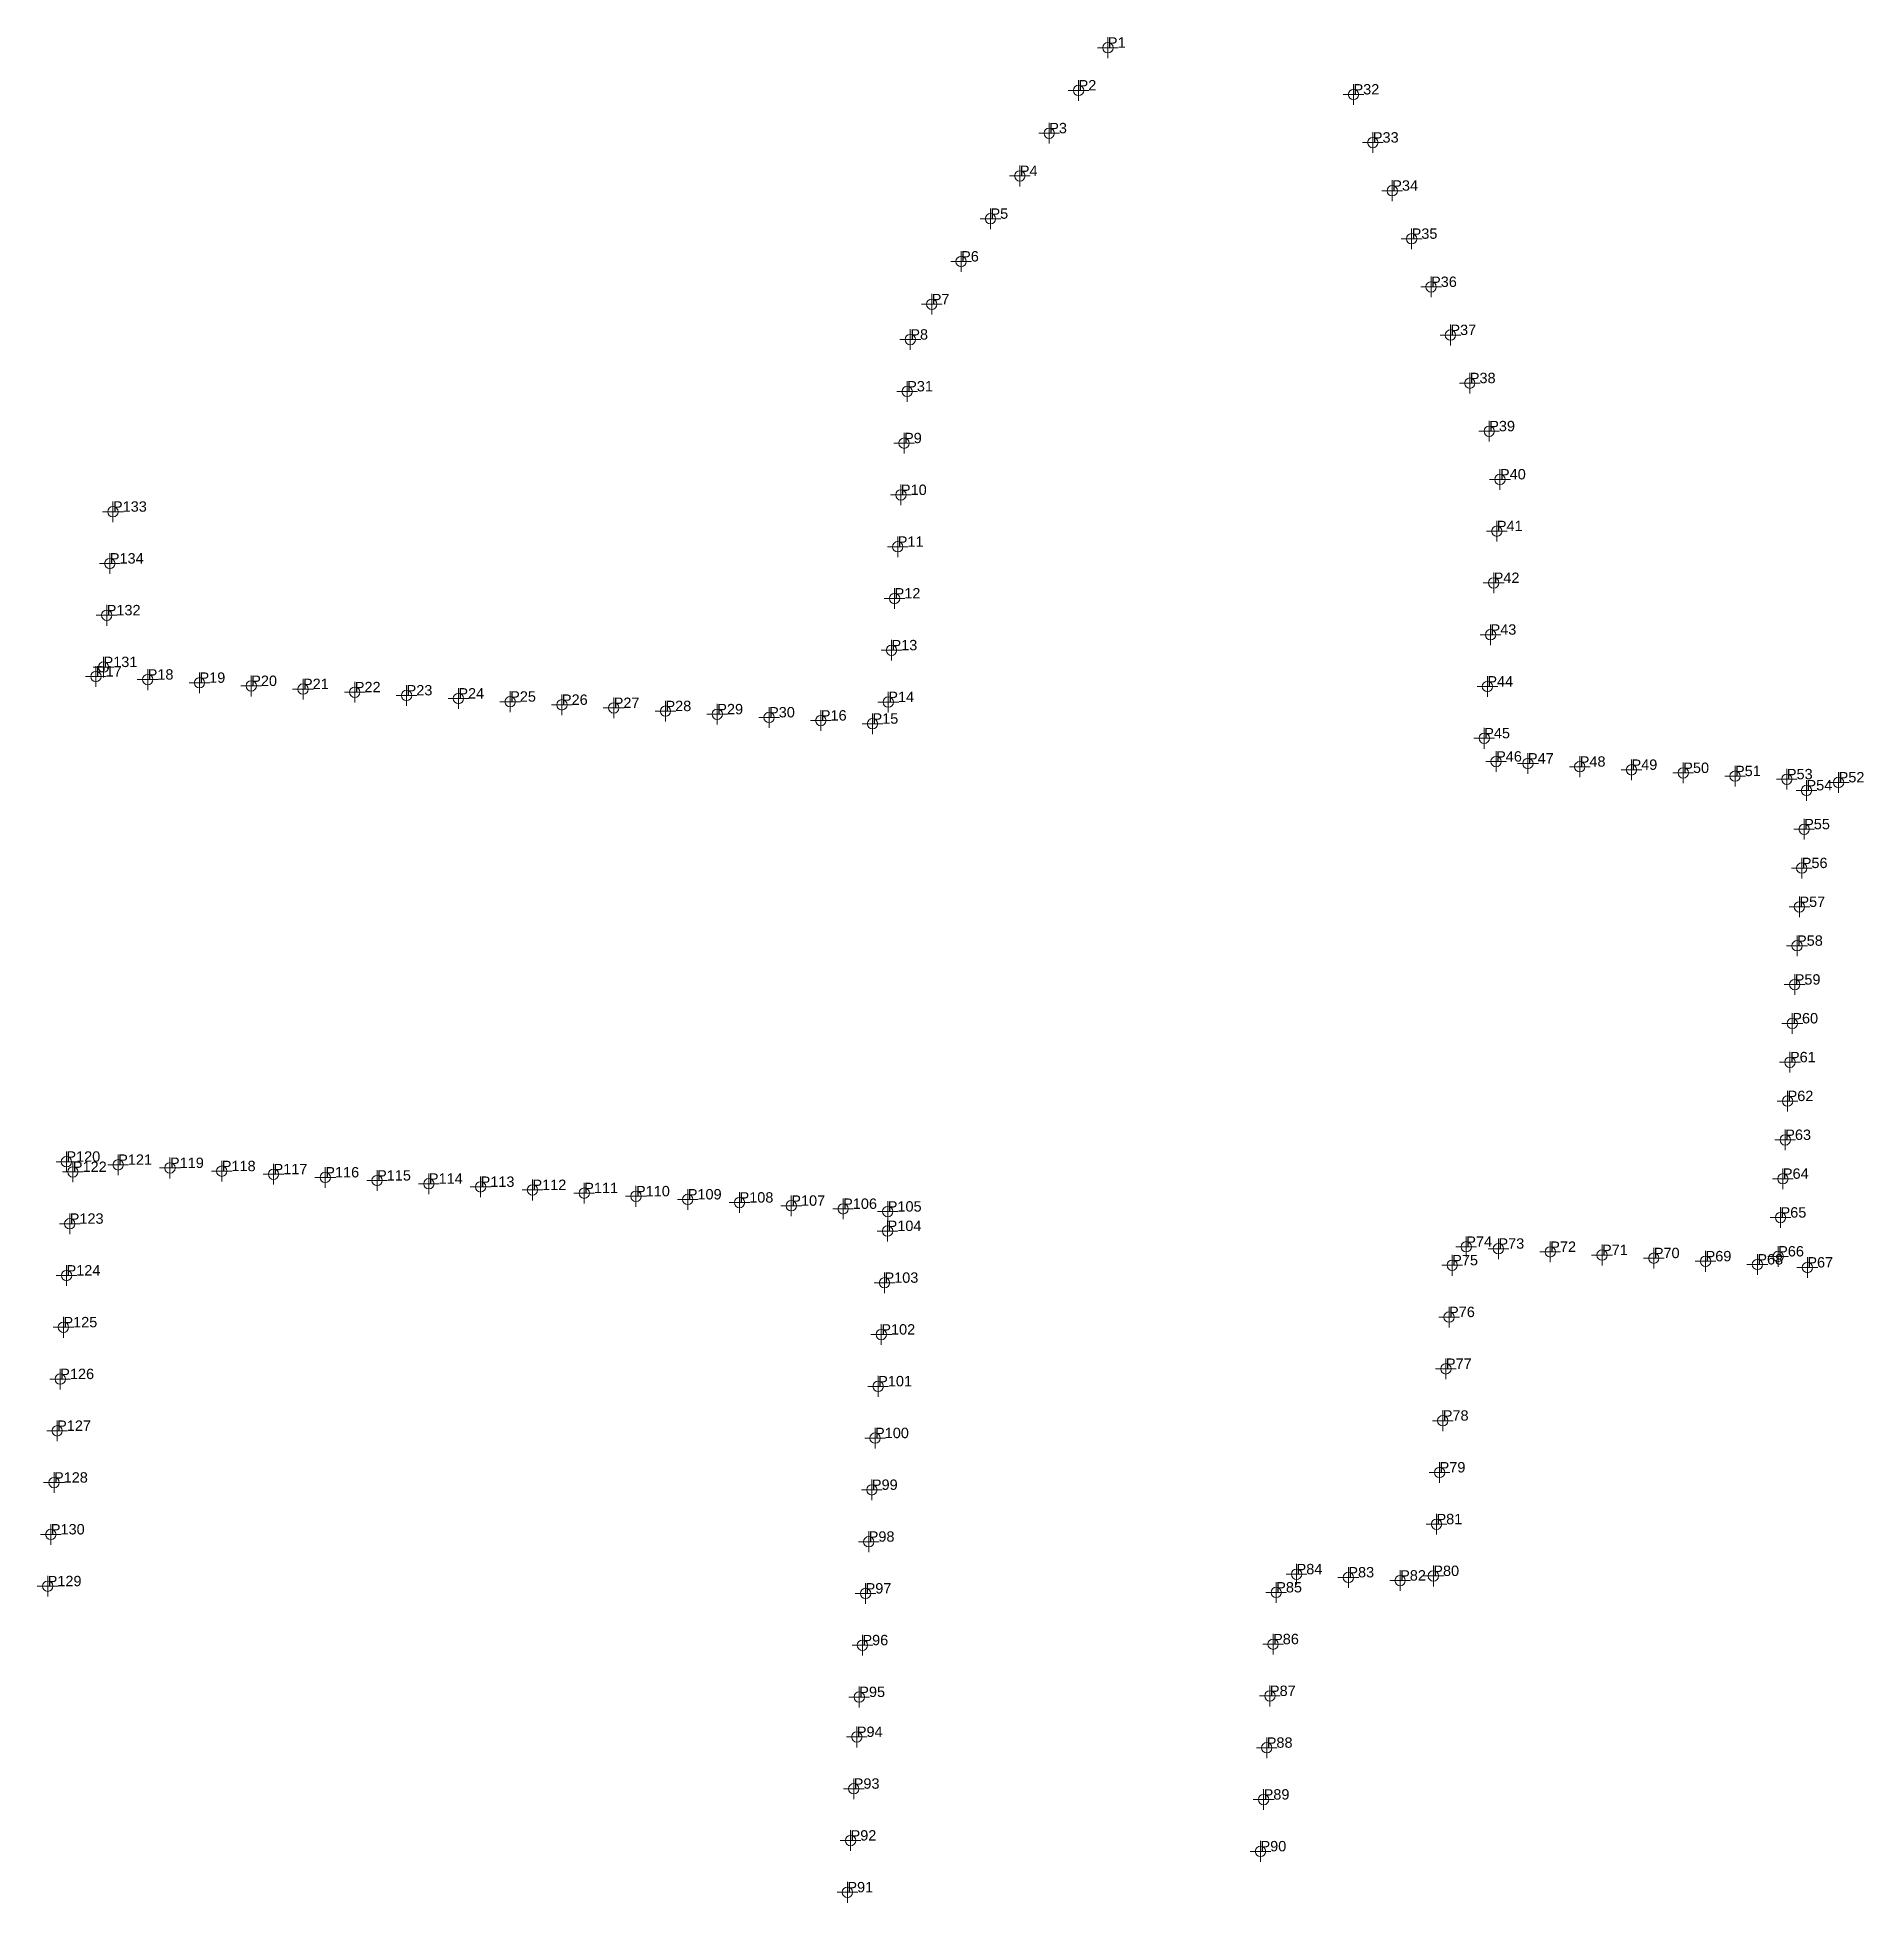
# Model space of a CAD drawing. Header units: inches. Extents: x -744190 to 70, y -1045779 to 27.
# Drawn here: x -744189.58 to -744154.38, y -1045778.66 to -1045742.7 of the extents above.
import ezdxf

# ---------------------------------------------------------------- set-up
doc = ezdxf.new("R2010")
doc.units = ezdxf.units.IN
doc.header["$MEASUREMENT"] = 0
doc.header["$PDMODE"] = 34
doc.header["$PDSIZE"] = 0.2
doc.layers.add('Bod-cislo', color=191, linetype='Continuous')
doc.layers.add('bod-oznac', color=6, linetype='Continuous')
doc.styles.get("Standard").update_dxf_attribs({"font": 'arial.ttf'})

msp = doc.modelspace()

# ---------------------------------------------------------------- linework, layer by layer
at = {"layer": 'bod-oznac', "linetype": 'Continuous', "lineweight": 0}
for p in [(-744168.946, -1045742.9), (-744169.512, -1045743.724), (-744164.212, -1045743.802), (-744170.078, -1045744.549), (-744163.839, -1045744.729), (-744170.644, -1045745.373), (-744163.465, -1045745.657), (-744171.21, -1045746.198), (-744163.091, -1045746.584), (-744171.776, -1045747.022), (-744162.717, -1045747.512), (-744172.342, -1045747.846), (-744172.755, -1045748.527), (-744162.344, -1045748.439), (-744172.816, -1045749.526), (-744161.97, -1045749.367), (-744161.596, -1045750.294), (-744172.876, -1045750.524), (-744161.388, -1045751.222), (-744188.125, -1045751.845), (-744172.936, -1045751.522), (-744161.449, -1045752.22), (-744172.997, -1045752.52), (-744188.186, -1045752.844), (-744161.51, -1045753.218), (-744173.058, -1045753.518), (-744188.246, -1045753.842), (-744161.57, -1045754.216), (-744173.118, -1045754.516), (-744188.454, -1045755.022), (-744188.307, -1045754.84), (-744187.456, -1045755.082), (-744186.458, -1045755.143), (-744185.46, -1045755.204), (-744184.462, -1045755.264), (-744183.464, -1045755.325), (-744182.465, -1045755.386), (-744181.467, -1045755.446), (-744161.631, -1045755.215), (-744180.469, -1045755.507), (-744179.471, -1045755.568), (-744178.473, -1045755.628), (-744177.475, -1045755.689), (-744176.476, -1045755.75), (-744175.478, -1045755.81), (-744173.179, -1045755.514), (-744174.48, -1045755.871), (-744173.484, -1045755.932), (-744161.692, -1045756.213), (-744161.463, -1045756.662), (-744160.849, -1045756.699), (-744159.851, -1045756.76), (-744158.853, -1045756.821), (-744157.855, -1045756.881), (-744156.857, -1045756.942), (-744155.858, -1045757.003), (-744155.48, -1045757.217), (-744154.86, -1045757.063), (-744155.525, -1045757.966), (-744155.571, -1045758.715), (-744155.616, -1045759.463), (-744155.662, -1045760.212), (-744155.707, -1045760.961), (-744155.753, -1045761.709), (-744155.798, -1045762.458), (-744155.844, -1045763.206), (-744155.889, -1045763.955), (-744189.023, -1045764.375), (-744188.025, -1045764.435), (-744188.898, -1045764.572), (-744187.026, -1045764.496), (-744186.028, -1045764.557), (-744185.03, -1045764.617), (-744184.032, -1045764.678), (-744183.034, -1045764.738), (-744182.036, -1045764.799), (-744155.935, -1045764.704), (-744181.038, -1045764.86), (-744180.039, -1045764.92), (-744179.041, -1045764.981), (-744178.043, -1045765.042), (-744177.045, -1045765.102), (-744176.047, -1045765.163), (-744175.049, -1045765.224), (-744174.05, -1045765.284), (-744173.19, -1045765.337), (-744155.98, -1045765.452), (-744188.959, -1045765.571), (-744173.193, -1045765.711), (-744162.038, -1045766.015), (-744161.418, -1045766.052), (-744160.419, -1045766.113), (-744159.421, -1045766.174), (-744158.423, -1045766.234), (-744156.026, -1045766.201), (-744189.02, -1045766.569), (-744162.309, -1045766.372), (-744157.425, -1045766.295), (-744156.427, -1045766.356), (-744155.463, -1045766.414), (-744173.253, -1045766.709), (-744189.08, -1045767.567), (-744162.37, -1045767.37), (-744173.314, -1045767.707), (-744162.43, -1045768.368), (-744189.141, -1045768.565), (-744173.375, -1045768.705), (-744162.491, -1045769.367), (-744189.202, -1045769.563), (-744173.435, -1045769.703), (-744189.262, -1045770.561), (-744162.552, -1045770.365), (-744173.496, -1045770.701), (-744189.323, -1045771.56), (-744162.612, -1045771.363), (-744173.557, -1045771.7), (-744165.309, -1045772.328), (-744162.673, -1045772.361), (-744189.384, -1045772.558), (-744173.617, -1045772.698), (-744165.702, -1045772.678), (-744164.311, -1045772.388), (-744163.313, -1045772.449), (-744173.678, -1045773.696), (-744165.762, -1045773.676), (-744173.739, -1045774.694), (-744165.823, -1045774.674), (-744173.786, -1045775.464), (-744165.884, -1045775.672), (-744173.846, -1045776.462), (-744165.944, -1045776.671), (-744173.907, -1045777.461), (-744166.005, -1045777.669), (-744173.968, -1045778.459)]:
    msp.add_point(p, dxfattribs=at)

# ---------------------------------------------------------------- texts
at = {"layer": 'Bod-cislo', "linetype": 'Continuous', "lineweight": 0}
for s, p in [('P1', (-744168.946, -1045742.9)), ('P2', (-744169.512, -1045743.724)), ('P32', (-744164.212, -1045743.802)), ('P3', (-744170.078, -1045744.549)), ('P33', (-744163.839, -1045744.729)), ('P4', (-744170.644, -1045745.373)), ('P34', (-744163.465, -1045745.657)), ('P5', (-744171.21, -1045746.198)), ('P35', (-744163.091, -1045746.584)), ('P6', (-744171.776, -1045747.022)), ('P36', (-744162.717, -1045747.512)), ('P7', (-744172.342, -1045747.846)), ('P8', (-744172.755, -1045748.527)), ('P37', (-744162.344, -1045748.439)), ('P31', (-744172.816, -1045749.526)), ('P38', (-744161.97, -1045749.367)), ('P39', (-744161.596, -1045750.294)), ('P9', (-744172.876, -1045750.524)), ('P40', (-744161.388, -1045751.222)), ('P133', (-744188.125, -1045751.845)), ('P10', (-744172.936, -1045751.522)), ('P41', (-744161.449, -1045752.22)), ('P11', (-744172.997, -1045752.52)), ('P134', (-744188.186, -1045752.844)), ('P42', (-744161.51, -1045753.218)), ('P12', (-744173.058, -1045753.518)), ('P132', (-744188.246, -1045753.842)), ('P43', (-744161.57, -1045754.216)), ('P13', (-744173.118, -1045754.516)), ('P17', (-744188.454, -1045755.022)), ('P131', (-744188.307, -1045754.84)), ('P18', (-744187.456, -1045755.082)), ('P19', (-744186.458, -1045755.143)), ('P20', (-744185.46, -1045755.204)), ('P21', (-744184.462, -1045755.264)), ('P22', (-744183.464, -1045755.325)), ('P23', (-744182.465, -1045755.386)), ('P24', (-744181.467, -1045755.446)), ('P44', (-744161.631, -1045755.215)), ('P25', (-744180.469, -1045755.507)), ('P26', (-744179.471, -1045755.568)), ('P27', (-744178.473, -1045755.628)), ('P28', (-744177.475, -1045755.689)), ('P29', (-744176.476, -1045755.75)), ('P30', (-744175.478, -1045755.81)), ('P14', (-744173.179, -1045755.514)), ('P16', (-744174.48, -1045755.871)), ('P15', (-744173.484, -1045755.932)), ('P45', (-744161.692, -1045756.213)), ('P46', (-744161.463, -1045756.662)), ('P47', (-744160.849, -1045756.699)), ('P48', (-744159.851, -1045756.76)), ('P49', (-744158.853, -1045756.821)), ('P50', (-744157.855, -1045756.881)), ('P51', (-744156.857, -1045756.942)), ('P53', (-744155.858, -1045757.003)), ('P54', (-744155.48, -1045757.217)), ('P52', (-744154.86, -1045757.063)), ('P55', (-744155.525, -1045757.966)), ('P56', (-744155.571, -1045758.715)), ('P57', (-744155.616, -1045759.463)), ('P58', (-744155.662, -1045760.212)), ('P59', (-744155.707, -1045760.961)), ('P60', (-744155.753, -1045761.709)), ('P61', (-744155.798, -1045762.458)), ('P62', (-744155.844, -1045763.206)), ('P63', (-744155.889, -1045763.955)), ('P120', (-744189.023, -1045764.375)), ('P121', (-744188.025, -1045764.435)), ('P122', (-744188.898, -1045764.572)), ('P119', (-744187.026, -1045764.496)), ('P118', (-744186.028, -1045764.557)), ('P117', (-744185.03, -1045764.617)), ('P116', (-744184.032, -1045764.678)), ('P115', (-744183.034, -1045764.738)), ('P114', (-744182.036, -1045764.799)), ('P64', (-744155.935, -1045764.704)), ('P113', (-744181.038, -1045764.86)), ('P112', (-744180.039, -1045764.92)), ('P111', (-744179.041, -1045764.981)), ('P110', (-744178.043, -1045765.042)), ('P109', (-744177.045, -1045765.102)), ('P108', (-744176.047, -1045765.163)), ('P107', (-744175.049, -1045765.224)), ('P106', (-744174.05, -1045765.284)), ('P105', (-744173.19, -1045765.337)), ('P65', (-744155.98, -1045765.452)), ('P123', (-744188.959, -1045765.571)), ('P104', (-744173.193, -1045765.711)), ('P74', (-744162.038, -1045766.015)), ('P73', (-744161.418, -1045766.052)), ('P72', (-744160.419, -1045766.113)), ('P71', (-744159.421, -1045766.174)), ('P70', (-744158.423, -1045766.234)), ('P66', (-744156.026, -1045766.201)), ('P124', (-744189.02, -1045766.569)), ('P75', (-744162.309, -1045766.372)), ('P69', (-744157.425, -1045766.295)), ('P68', (-744156.427, -1045766.356)), ('P67', (-744155.463, -1045766.414)), ('P103', (-744173.253, -1045766.709)), ('P125', (-744189.08, -1045767.567)), ('P76', (-744162.37, -1045767.37)), ('P102', (-744173.314, -1045767.707)), ('P77', (-744162.43, -1045768.368)), ('P126', (-744189.141, -1045768.565)), ('P101', (-744173.375, -1045768.705)), ('P78', (-744162.491, -1045769.367)), ('P127', (-744189.202, -1045769.563)), ('P100', (-744173.435, -1045769.703)), ('P128', (-744189.262, -1045770.561)), ('P79', (-744162.552, -1045770.365)), ('P99', (-744173.496, -1045770.701)), ('P130', (-744189.323, -1045771.56)), ('P81', (-744162.612, -1045771.363)), ('P98', (-744173.557, -1045771.7)), ('P84', (-744165.309, -1045772.328)), ('P80', (-744162.673, -1045772.361)), ('P129', (-744189.384, -1045772.558)), ('P97', (-744173.617, -1045772.698)), ('P85', (-744165.702, -1045772.678)), ('P83', (-744164.311, -1045772.388)), ('P82', (-744163.313, -1045772.449)), ('P96', (-744173.678, -1045773.696)), ('P86', (-744165.762, -1045773.676)), ('P95', (-744173.739, -1045774.694)), ('P87', (-744165.823, -1045774.674)), ('P94', (-744173.786, -1045775.464)), ('P88', (-744165.884, -1045775.672)), ('P93', (-744173.846, -1045776.462)), ('P89', (-744165.944, -1045776.671)), ('P92', (-744173.907, -1045777.461)), ('P90', (-744166.005, -1045777.669)), ('P91', (-744173.968, -1045778.459))]:
    msp.add_text(s, height=0.2, dxfattribs=at).set_placement(p)

doc.saveas('drawing.dxf')
